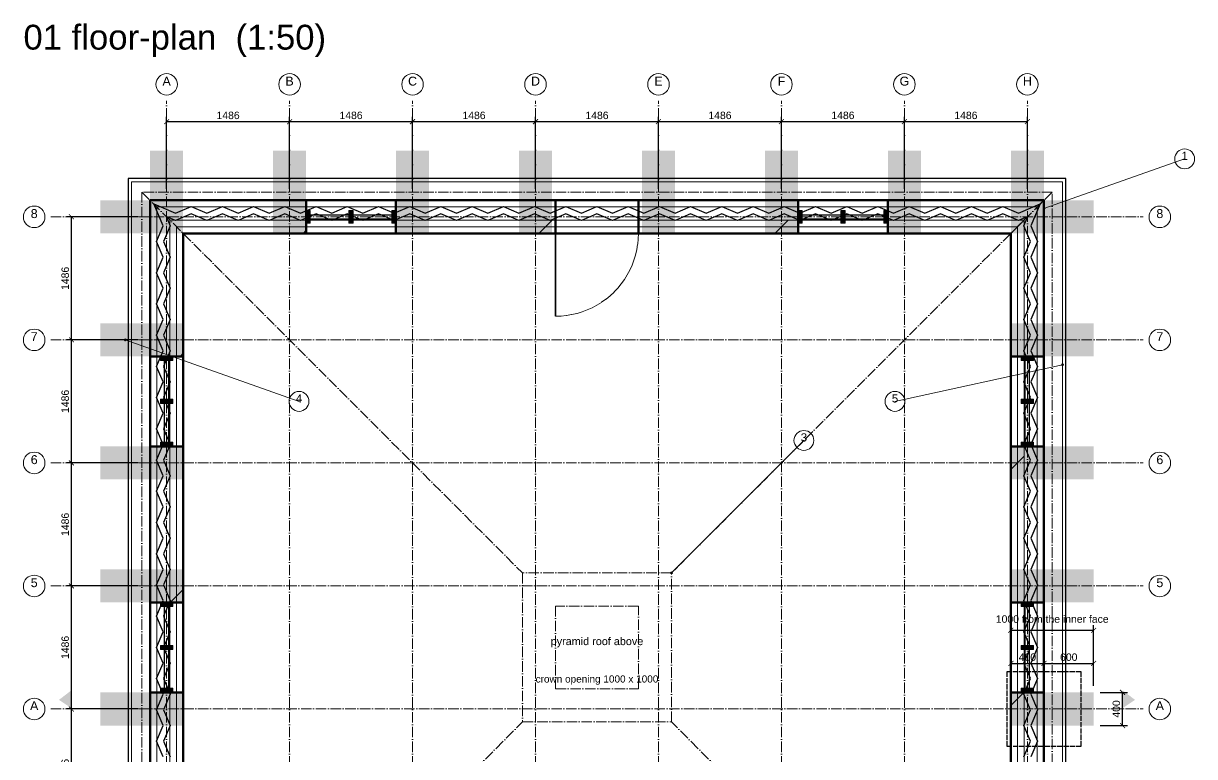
# Model space of a CAD drawing. Header units: millimetres. Extents: x 0 to 157867, y -2 to 14466.
# Drawn here: x 0 to 14150, y 5612 to 14466 of the extents above; entities that cross this region are included whole.
import ezdxf
from ezdxf.enums import TextEntityAlignment as Align

# ---------------------------------------------------------------- set-up
doc = ezdxf.new("R2010")
doc.units = ezdxf.units.MM
doc.linetypes.add('DASHDOT', pattern=[3.556, 2.54, -0.508, 0, -0.508])
doc.linetypes.add('DASHED', pattern=[1.524, 1.27, -0.254])
for name, color, linetype, lineweight in [('ANNOTATION', 4, 'CONTINUOUS', 18), ('BACKGROUND', 9, 'CONTINUOUS', 13), ('BUTTRESS-SOLID', 7, 'CONTINUOUS', 25), ('DIMS', 3, 'CONTINUOUS', 18), ('HATCH-PRINTED', 7, 'CONTINUOUS', 9), ('HIDDEN-AXIS', 8, 'DASHED', 18), ('LINES', 7, 'CONTINUOUS', 25), ('OUTLINE-CUT', 7, 'CONTINUOUS', 50), ('OUTLINE-FINE', 7, 'CONTINUOUS', 25), ('PRINTED-BEAD', 7, 'CONTINUOUS', 25), ('SHEET-LABELS', 2, 'Continuous', 25), ('TEXT', 7, 'CONTINUOUS', 18)]:
    doc.layers.add(name, color=color, linetype=linetype, lineweight=lineweight)
doc.styles.get("Standard").update_dxf_attribs({"font": 'arial.ttf'})
doc.dimstyles.new('PYR-1-50', dxfattribs={"dimscale": 50, "dimtxt": 1.8, "dimasz": 1.2, "dimexe": 1.2, "dimexo": 0.8, "dimgap": 0.6, "dimtad": 1, "dimdec": 0, "dimtxsty": 'Standard', "dimblk": 'ARCHTICK', "dimcen": 2.5, "dimclrd": 3, "dimclre": 3, "dimclrt": 7, "dimazin": 3, "dimtfac": 1, "dimtmove": 0, "dimatfit": 3})
pattern_1 = [(45, (0, 0), (-1425.35, 1425.35), [])]

# ---------------------------------------------------------------- blocks, each defined once
blk = doc.blocks.new('_ARCHTICK')
at = {"color": 0, "linetype": 'BYBLOCK', "const_width": 0.15}
blk.add_lwpolyline([(-0.5, -0.5), (0.5, 0.5)], dxfattribs=at)

msp = doc.modelspace()

# ---------------------------------------------------------------- hatches: boundary and pattern name
at = {"layer": 'ANNOTATION', "ltscale": 50}
h = msp.add_hatch(color=7, dxfattribs=at)
h.dxf.hatch_style = 1
edge = h.paths.add_edge_path()
edge.add_arc((12330, 12230), 17.5, 0, 360)
h = msp.add_hatch(color=7, dxfattribs=at)
h.dxf.hatch_style = 1
edge = h.paths.add_edge_path()
edge.add_arc((1230, 10644.3), 17.5, 0, 360)
h = msp.add_hatch(color=7, dxfattribs=at)
h.dxf.hatch_style = 1
edge = h.paths.add_edge_path()
edge.add_arc((12555, 10344.3), 17.5, 0, 360)
h = msp.add_hatch(color=7, dxfattribs=at)
h.dxf.hatch_style = 1
edge = h.paths.add_edge_path()
edge.add_arc((7830, 7830), 17.5, 0, 360)
h = msp.add_hatch(color=7, dxfattribs=at)
h.dxf.hatch_style = 1
h.paths.add_polyline_path([(580, 6197.1), (580, 6412.1), (430, 6297.1)])
h = msp.add_hatch(color=7, dxfattribs=at)
h.dxf.hatch_style = 1
h.paths.add_polyline_path([(13280, 6197.1), (13280, 6412.1), (13430, 6297.1)])
at = {"layer": 'BUTTRESS-SOLID', "ltscale": 50}
h = msp.add_hatch(color=7, dxfattribs=at)
h.dxf.hatch_style = 1
h.paths.add_polyline_path([(1530, 11930), (1530, 12930), (1930, 12930), (1930, 11930)])
h = msp.add_hatch(color=7, dxfattribs=at)
h.dxf.hatch_style = 1
h.paths.add_polyline_path([(3415.7, 12930), (3415.7, 12335), (3415.7, 12335), (3415.7, 11930), (3015.7, 11930), (3015.7, 12930)])
h = msp.add_hatch(color=7, dxfattribs=at)
h.dxf.hatch_style = 1
h.paths.add_polyline_path([(4901.4, 12930), (4901.4, 11930), (4501.4, 11930), (4501.4, 12335), (4501.4, 12930)])
h = msp.add_hatch(color=7, dxfattribs=at)
h.dxf.hatch_style = 1
h.paths.add_polyline_path([(5987.1, 11930), (5987.1, 12930), (6387.1, 12930), (6387.1, 11930)])
h = msp.add_hatch(color=7, dxfattribs=at)
h.dxf.hatch_style = 1
h.paths.add_polyline_path([(7472.9, 11930), (7472.9, 12930), (7872.9, 12930), (7872.9, 11930)])
h = msp.add_hatch(color=7, dxfattribs=at)
h.dxf.hatch_style = 1
h.paths.add_polyline_path([(9358.6, 12335), (9358.6, 11930), (8958.6, 11930), (8958.6, 12930), (9358.6, 12930)])
h = msp.add_hatch(color=7, dxfattribs=at)
h.dxf.hatch_style = 1
h.paths.add_polyline_path([(10844.3, 11930), (10444.3, 11930), (10444.3, 12335), (10444.3, 12930), (10844.3, 12930)])
h = msp.add_hatch(color=7, dxfattribs=at)
h.dxf.hatch_style = 1
h.paths.add_polyline_path([(11930, 11930), (11930, 12930), (12330, 12930), (12330, 11930)])
h = msp.add_hatch(color=7, dxfattribs=at)
h.dxf.hatch_style = 1
h.paths.add_polyline_path([(930, 11930), (930, 12330), (1930, 12330), (1930, 11930)])
h = msp.add_hatch(color=7, dxfattribs=at)
h.dxf.hatch_style = 1
h.paths.add_polyline_path([(11930, 11930), (11930, 12330), (12930, 12330), (12930, 11930)])
h = msp.add_hatch(color=7, dxfattribs=at)
h.dxf.hatch_style = 1
h.paths.add_polyline_path([(3415.7, 12055), (3415.7, 12205), (3465.7, 12205), (3465.7, 12055)])
h = msp.add_hatch(color=7, dxfattribs=at)
h.dxf.hatch_style = 1
h.paths.add_polyline_path([(3933.6, 12055), (3933.6, 12205), (3983.6, 12205), (3983.6, 12055)])
h = msp.add_hatch(color=7, dxfattribs=at)
h.dxf.hatch_style = 1
h.paths.add_polyline_path([(4451.4, 12055), (4451.4, 12205), (4501.4, 12205), (4501.4, 12055)])
h = msp.add_hatch(color=7, dxfattribs=at)
h.dxf.hatch_style = 1
h.paths.add_polyline_path([(9408.6, 12205), (9408.6, 12055), (9358.6, 12055), (9358.6, 12205)])
h = msp.add_hatch(color=7, dxfattribs=at)
h.dxf.hatch_style = 1
h.paths.add_polyline_path([(9926.4, 12205), (9926.4, 12055), (9876.4, 12055), (9876.4, 12205)])
h = msp.add_hatch(color=7, dxfattribs=at)
h.dxf.hatch_style = 1
h.paths.add_polyline_path([(10444.3, 12205), (10444.3, 12055), (10394.3, 12055), (10394.3, 12205)])
h = msp.add_hatch(color=7, dxfattribs=at)
h.dxf.hatch_style = 1
h.paths.add_polyline_path([(1525, 10444.3), (930, 10444.3), (930, 10844.3), (1930, 10844.3), (1930, 10444.3)])
h = msp.add_hatch(color=7, dxfattribs=at)
h.dxf.hatch_style = 1
h.paths.add_polyline_path([(12335, 10444.3), (11930, 10444.3), (11930, 10844.3), (12930, 10844.3), (12930, 10444.3)])
h = msp.add_hatch(color=7, dxfattribs=at)
h.dxf.hatch_style = 1
h.paths.add_polyline_path([(1805, 10394.3), (1805, 10444.3), (1655, 10444.3), (1655, 10394.3)])
h = msp.add_hatch(color=7, dxfattribs=at)
h.dxf.hatch_style = 1
h.paths.add_polyline_path([(12205, 10394.3), (12055, 10394.3), (12055, 10444.3), (12205, 10444.3)])
h = msp.add_hatch(color=7, dxfattribs=at)
h.dxf.hatch_style = 1
h.paths.add_polyline_path([(1805, 9876.4), (1805, 9926.4), (1655, 9926.4), (1655, 9876.4)])
h = msp.add_hatch(color=7, dxfattribs=at)
h.dxf.hatch_style = 1
h.paths.add_polyline_path([(12205, 9876.4), (12055, 9876.4), (12055, 9926.4), (12205, 9926.4)])
h = msp.add_hatch(color=7, dxfattribs=at)
h.dxf.hatch_style = 1
h.paths.add_polyline_path([(930, 8958.6), (930, 9358.6), (1525, 9358.6), (1930, 9358.6), (1930, 8958.6)])
h = msp.add_hatch(color=7, dxfattribs=at)
h.dxf.hatch_style = 1
h.paths.add_polyline_path([(1805, 9358.6), (1805, 9408.6), (1655, 9408.6), (1655, 9358.6)])
h = msp.add_hatch(color=7, dxfattribs=at)
h.dxf.hatch_style = 1
h.paths.add_polyline_path([(12930, 8958.6), (11930, 8958.6), (11930, 9358.6), (12335, 9358.6), (12930, 9358.6)])
h = msp.add_hatch(color=7, dxfattribs=at)
h.dxf.hatch_style = 1
h.paths.add_polyline_path([(12205, 9358.6), (12055, 9358.6), (12055, 9408.6), (12205, 9408.6)])
h = msp.add_hatch(color=7, dxfattribs=at)
h.dxf.hatch_style = 1
h.paths.add_polyline_path([(1525, 7472.9), (930, 7472.9), (930, 7872.9), (1930, 7872.9), (1930, 7472.9)])
h = msp.add_hatch(color=7, dxfattribs=at)
h.dxf.hatch_style = 1
h.paths.add_polyline_path([(12930, 7472.9), (12335, 7472.9), (11930, 7472.9), (11930, 7872.9), (12930, 7872.9)])
h = msp.add_hatch(color=7, dxfattribs=at)
h.dxf.hatch_style = 1
h.paths.add_polyline_path([(1655, 7422.9), (1655, 7472.9), (1805, 7472.9), (1805, 7422.9)])
h = msp.add_hatch(color=7, dxfattribs=at)
h.dxf.hatch_style = 1
h.paths.add_polyline_path([(12055, 7422.9), (12055, 7472.9), (12205, 7472.9), (12205, 7422.9)])
h = msp.add_hatch(color=7, dxfattribs=at)
h.dxf.hatch_style = 1
h.paths.add_polyline_path([(1655, 6905), (1655, 6955), (1805, 6955), (1805, 6905)])
h = msp.add_hatch(color=7, dxfattribs=at)
h.dxf.hatch_style = 1
h.paths.add_polyline_path([(12055, 6905), (12055, 6955), (12205, 6955), (12205, 6905)])
h = msp.add_hatch(color=7, dxfattribs=at)
h.dxf.hatch_style = 1
h.paths.add_polyline_path([(930, 5987.1), (930, 6387.1), (1525, 6387.1), (1930, 6387.1), (1930, 5987.1)])
h = msp.add_hatch(color=7, dxfattribs=at)
h.dxf.hatch_style = 1
h.paths.add_polyline_path([(1655, 6387.1), (1655, 6437.1), (1805, 6437.1), (1805, 6387.1)])
h = msp.add_hatch(color=7, dxfattribs=at)
h.dxf.hatch_style = 1
h.paths.add_polyline_path([(12930, 5987.1), (11930, 5987.1), (11930, 6387.1), (12335, 6387.1), (12930, 6387.1)])
h = msp.add_hatch(color=7, dxfattribs=at)
h.dxf.hatch_style = 1
h.paths.add_polyline_path([(12055, 6387.1), (12055, 6437.1), (12205, 6437.1), (12205, 6387.1)])
at = {"layer": 'HATCH-PRINTED', "ltscale": 50}
h = msp.add_hatch(dxfattribs=at)
h.set_pattern_fill('ANSI31', scale=25.19685)
h.set_pattern_definition(pattern_1)
h.paths.add_polyline_path([(2396.2, 12250), (2035.3, 12250), (2027.1, 12253.5), (2019, 12250), (1658.1, 12250), (1574.5, 12285.5), (1610, 12201.9), (1610, 11841), (1606.5, 11832.9), (1610, 11824.7), (1610, 11463.8), (1606.5, 11455.7), (1610, 11447.6), (1610, 11086.7), (1606.5, 11078.6), (1610, 11070.4), (1610, 10709.6), (1606.5, 10701.4), (1610, 10693.3), (1610, 10444.3), (1530, 10444.3), (1530, 12330), (3415.7, 12330), (3415.7, 12250), (3166.7, 12250), (3158.6, 12253.5), (3150.4, 12250), (2789.6, 12250), (2781.4, 12253.5), (2773.3, 12250), (2412.4, 12250), (2404.3, 12253.5)])
h = msp.add_hatch(dxfattribs=at)
h.set_pattern_fill('ANSI31', scale=25.19685)
h.set_pattern_definition(pattern_1)
h.paths.add_polyline_path([(5421.4, 12253.5), (5413.3, 12250), (5052.4, 12250), (5044.3, 12253.5), (5036.2, 12250), (4675.3, 12250), (4667.1, 12253.5), (4659, 12250), (4501.4, 12250), (4501.4, 12330), (6430, 12330), (6430, 12250), (6183.8, 12250), (6175.7, 12253.5), (6167.6, 12250), (5806.7, 12250), (5798.6, 12253.5), (5790.4, 12250), (5429.6, 12250)])
h = msp.add_hatch(dxfattribs=at)
h.set_pattern_fill('ANSI31', scale=25.19685)
h.set_pattern_definition(pattern_1)
h.paths.add_polyline_path([(8446.7, 12250), (8438.6, 12253.5), (8430.4, 12250), (8069.6, 12250), (8061.4, 12253.5), (8053.3, 12250), (7692.4, 12250), (7684.3, 12253.5), (7676.2, 12250), (7430, 12250), (7430, 12330), (9358.6, 12330), (9358.6, 12250), (9201, 12250), (9192.9, 12253.5), (9184.7, 12250), (8823.8, 12250), (8815.7, 12253.5), (8807.6, 12250)])
h = msp.add_hatch(dxfattribs=at)
h.set_pattern_fill('ANSI31', scale=25.19685)
h.set_pattern_definition(pattern_1)
h.paths.add_polyline_path([(12250, 11070.4), (12253.5, 11078.6), (12250, 11086.7), (12250, 11447.6), (12253.5, 11455.7), (12250, 11463.8), (12250, 11824.7), (12253.5, 11832.9), (12250, 11841), (12250, 12201.9), (12285.5, 12285.5), (12201.9, 12250), (11841, 12250), (11832.9, 12253.5), (11824.7, 12250), (11463.8, 12250), (11455.7, 12253.5), (11447.6, 12250), (11086.7, 12250), (11078.6, 12253.5), (11070.4, 12250), (10709.6, 12250), (10701.4, 12253.5), (10693.3, 12250), (10444.3, 12250), (10444.3, 12330), (12330, 12330), (12330, 10444.3), (12250, 10444.3), (12250, 10693.3), (12253.5, 10701.4), (12250, 10709.6)])
h = msp.add_hatch(dxfattribs=at)
h.set_pattern_fill('ANSI31', scale=25.19685)
h.set_pattern_definition(pattern_1)
h.paths.add_polyline_path([(1770, 10504.7), (1773.5, 10512.9), (1770, 10521), (1770, 10881.9), (1773.5, 10890), (1770, 10898.1), (1770, 11259), (1773.5, 11267.1), (1770, 11275.3), (1770, 11636.2), (1773.5, 11644.3), (1770, 11652.4), (1770, 12013.3), (1773.5, 12021.4), (1770, 12029.6), (1770, 12090), (1830.4, 12090), (1838.6, 12086.5), (1846.7, 12090), (2207.6, 12090), (2215.7, 12086.5), (2223.8, 12090), (2584.7, 12090), (2592.9, 12086.5), (2601, 12090), (2961.9, 12090), (2970, 12086.5), (2978.1, 12090), (3339, 12090), (3347.1, 12086.5), (3355.3, 12090), (3415.7, 12090), (3415.7, 11930), (1930, 11930), (1930, 10444.3), (1770, 10444.3)])
h = msp.add_hatch(dxfattribs=at)
h.set_pattern_fill('ANSI31', scale=25.19685)
h.set_pattern_definition(pattern_1)
h.paths.add_polyline_path([(5241, 12090), (5601.9, 12090), (5610, 12086.5), (5618.1, 12090), (5979, 12090), (5987.1, 12086.5), (5995.3, 12090), (6356.2, 12090), (6364.3, 12086.5), (6372.4, 12090), (6430, 12090), (6430, 11930), (4501.4, 11930), (4501.4, 12090), (4847.6, 12090), (4855.7, 12086.5), (4863.8, 12090), (5224.7, 12090), (5232.9, 12086.5)])
h = msp.add_hatch(dxfattribs=at)
h.set_pattern_fill('ANSI31', scale=25.19685)
h.set_pattern_definition(pattern_1)
h.paths.add_polyline_path([(7872.9, 12086.5), (7881, 12090), (8241.9, 12090), (8250, 12086.5), (8258.1, 12090), (8619, 12090), (8627.1, 12086.5), (8635.3, 12090), (8996.2, 12090), (9004.3, 12086.5), (9012.4, 12090), (9358.6, 12090), (9358.6, 11930), (7430, 11930), (7430, 12090), (7487.6, 12090), (7495.7, 12086.5), (7503.8, 12090), (7864.7, 12090)])
h = msp.add_hatch(dxfattribs=at)
h.set_pattern_fill('ANSI31', scale=25.19685)
h.set_pattern_definition(pattern_1)
h.paths.add_polyline_path([(12090, 10521), (12086.5, 10512.9), (12090, 10504.7), (12090, 10444.3), (11930, 10444.3), (11930, 11930), (10444.3, 11930), (10444.3, 12090), (10504.7, 12090), (10512.9, 12086.5), (10521, 12090), (10881.9, 12090), (10890, 12086.5), (10898.1, 12090), (11259, 12090), (11267.1, 12086.5), (11275.3, 12090), (11636.2, 12090), (11644.3, 12086.5), (11652.4, 12090), (12013.3, 12090), (12021.4, 12086.5), (12029.6, 12090), (12090, 12090), (12090, 12029.6), (12086.5, 12021.4), (12090, 12013.3), (12090, 11652.4), (12086.5, 11644.3), (12090, 11636.2), (12090, 11275.3), (12086.5, 11267.1), (12090, 11259), (12090, 10898.1), (12086.5, 10890), (12090, 10881.9)])
h = msp.add_hatch(dxfattribs=at)
h.set_pattern_fill('ANSI31', scale=25.19685)
h.set_pattern_definition(pattern_1)
h.paths.add_polyline_path([(1610, 9201), (1606.5, 9192.9), (1610, 9184.7), (1610, 8823.8), (1606.5, 8815.7), (1610, 8807.6), (1610, 8446.7), (1606.5, 8438.6), (1610, 8430.4), (1610, 8069.6), (1606.5, 8061.4), (1610, 8053.3), (1610, 7692.4), (1606.5, 7684.3), (1610, 7676.2), (1610, 7472.9), (1530, 7472.9), (1530, 9358.6), (1610, 9358.6)])
h = msp.add_hatch(dxfattribs=at)
h.set_pattern_fill('ANSI31', scale=25.19685)
h.set_pattern_definition(pattern_1)
h.paths.add_polyline_path([(1773.5, 7495.7), (1770, 7503.8), (1770, 7864.7), (1773.5, 7872.9), (1770, 7881), (1770, 8241.9), (1773.5, 8250), (1770, 8258.1), (1770, 8619), (1773.5, 8627.1), (1770, 8635.3), (1770, 8996.2), (1773.5, 9004.3), (1770, 9012.4), (1770, 9358.6), (1930, 9358.6), (1930, 7472.9), (1770, 7472.9), (1770, 7487.6)])
h = msp.add_hatch(dxfattribs=at)
h.set_pattern_fill('ANSI31', scale=25.19685)
h.set_pattern_definition(pattern_1)
h.paths.add_polyline_path([(12090, 8635.3), (12086.5, 8627.1), (12090, 8619), (12090, 8258.1), (12086.5, 8250), (12090, 8241.9), (12090, 7881), (12086.5, 7872.9), (12090, 7864.7), (12090, 7503.8), (12086.5, 7495.7), (12090, 7487.6), (12090, 7472.9), (11930, 7472.9), (11930, 9358.6), (12090, 9358.6), (12090, 9012.4), (12086.5, 9004.3), (12090, 8996.2)])
h = msp.add_hatch(dxfattribs=at)
h.set_pattern_fill('ANSI31', scale=25.19685)
h.set_pattern_definition(pattern_1)
h.paths.add_polyline_path([(12253.5, 8061.4), (12250, 8069.6), (12250, 8430.4), (12253.5, 8438.6), (12250, 8446.7), (12250, 8807.6), (12253.5, 8815.7), (12250, 8823.8), (12250, 9184.7), (12253.5, 9192.9), (12250, 9201), (12250, 9358.6), (12330, 9358.6), (12330, 7472.9), (12250, 7472.9), (12250, 7676.2), (12253.5, 7684.3), (12250, 7692.4), (12250, 8053.3)])
h = msp.add_hatch(dxfattribs=at)
h.set_pattern_fill('ANSI31', scale=25.19685)
h.set_pattern_definition(pattern_1)
h.paths.add_polyline_path([(1606.5, 6175.7), (1610, 6167.6), (1610, 5806.7), (1606.5, 5798.6), (1610, 5790.4), (1610, 5429.6), (1606.5, 5421.4), (1610, 5413.3), (1610, 5052.4), (1606.5, 5044.3), (1610, 5036.2), (1610, 4675.3), (1606.5, 4667.1), (1610, 4659), (1610, 4501.4), (1530, 4501.4), (1530, 6387.1), (1610, 6387.1), (1610, 6183.8)])
h = msp.add_hatch(dxfattribs=at)
h.set_pattern_fill('ANSI31', scale=25.19685)
h.set_pattern_definition(pattern_1)
h.paths.add_polyline_path([(1770, 4863.8), (1770, 5224.7), (1773.5, 5232.9), (1770, 5241), (1770, 5601.9), (1773.5, 5610), (1770, 5618.1), (1770, 5979), (1773.5, 5987.1), (1770, 5995.3), (1770, 6356.2), (1773.5, 6364.3), (1770, 6372.4), (1770, 6387.1), (1930, 6387.1), (1930, 4501.4), (1770, 4501.4), (1770, 4847.6), (1773.5, 4855.7)])
h = msp.add_hatch(dxfattribs=at)
h.set_pattern_fill('ANSI31', scale=25.19685)
h.set_pattern_definition(pattern_1)
h.paths.add_polyline_path([(12086.5, 5987.1), (12090, 5979), (12090, 5618.1), (12086.5, 5610), (12090, 5601.9), (12090, 5241), (12086.5, 5232.9), (12090, 5224.7), (12090, 4863.8), (12086.5, 4855.7), (12090, 4847.6), (12090, 4501.4), (11930, 4501.4), (11930, 6387.1), (12090, 6387.1), (12090, 6372.4), (12086.5, 6364.3), (12090, 6356.2), (12090, 5995.3)])
h = msp.add_hatch(dxfattribs=at)
h.set_pattern_fill('ANSI31', scale=25.19685)
h.set_pattern_definition(pattern_1)
h.paths.add_polyline_path([(12250, 5052.4), (12250, 5413.3), (12253.5, 5421.4), (12250, 5429.6), (12250, 5790.4), (12253.5, 5798.6), (12250, 5806.7), (12250, 6167.6), (12253.5, 6175.7), (12250, 6183.8), (12250, 6387.1), (12330, 6387.1), (12330, 4501.4), (12250, 4501.4), (12250, 4659), (12253.5, 4667.1), (12250, 4675.3), (12250, 5036.2), (12253.5, 5044.3)])

# ---------------------------------------------------------------- linework, layer by layer
at = {"layer": 'ANNOTATION', "lineweight": 20, "ltscale": 50}
for points in [[(14030, 12830), (12330, 12230)], [(3330, 9901.4), (1230, 10644.3)], [(10530, 9901.4), (12555, 10344.3)], [(9430, 9430), (7830, 7830)]]:
    msp.add_lwpolyline(points, dxfattribs=at)
at = {"layer": 'ANNOTATION', "lineweight": 18, "ltscale": 50}
for centre, radius in [((1730, 13730), 130), ((3215.7, 13730), 130), ((4701.4, 13730), 130), ((6187.1, 13730), 130), ((7672.9, 13730), 130), ((9158.6, 13730), 130), ((10644.3, 13730), 130), ((12130, 13730), 130), ((14030, 12830), 120), ((130, 12130), 130), ((13730, 12130), 130), ((130, 10644.3), 130), ((13730, 10644.3), 130), ((3330, 9901.4), 120), ((10530, 9901.4), 120), ((9430, 9430), 120), ((130, 9158.6), 130), ((13730, 9158.6), 130), ((130, 7672.9), 130), ((13730, 7672.9), 130), ((130, 6187.1), 130), ((13730, 6187.1), 130)]:
    msp.add_circle(centre, radius, dxfattribs=at)
at = {"layer": 'BACKGROUND', "lineweight": 25, "ltscale": 50}
msp.add_lwpolyline([(1267.5, 1267.5), (12592.5, 1267.5), (12592.5, 12592.5), (1267.5, 12592.5), (1267.5, 1267.5)], dxfattribs=at)
at = {"layer": 'HIDDEN-AXIS', "linetype": 'DASHDOT', "lineweight": 13, "ltscale": 50}
for points in [[(1730, 330), (1730, 13530)], [(3215.7, 330), (3215.7, 13530)], [(4701.4, 330), (4701.4, 13530)], [(6187.1, 330), (6187.1, 13530)], [(7672.9, 330), (7672.9, 13530)], [(9158.6, 330), (9158.6, 13530)], [(10644.3, 330), (10644.3, 13530)], [(12130, 330), (12130, 13530)], [(330, 12130), (13530, 12130)], [(330, 10644.3), (13530, 10644.3)], [(330, 9158.6), (13530, 9158.6)], [(330, 7672.9), (13530, 7672.9)], [(330, 6187.1), (13530, 6187.1)]]:
    msp.add_lwpolyline(points, dxfattribs=at)
at = {"layer": 'HIDDEN-AXIS', "linetype": 'DASHDOT', "lineweight": 20, "ltscale": 50}
for points in [[(1430, 1430), (12430, 1430), (12430, 12430), (1430, 12430), (1430, 1430)], [(1430, 12430), (6030, 7830)], [(12430, 12430), (7830, 7830)], [(6030, 6030), (7830, 6030), (7830, 7830), (6030, 7830), (6030, 6030)], [(6430, 6430), (7430, 6430), (7430, 7430), (6430, 7430), (6430, 6430)], [(1430, 1430), (6030, 6030)], [(12430, 1430), (7830, 6030)]]:
    msp.add_lwpolyline(points, dxfattribs=at)
at = {"layer": 'HIDDEN-AXIS', "linetype": 'DASHED', "lineweight": 15, "ltscale": 50}
msp.add_lwpolyline([(6430, 10930), (6495.4, 10932.1), (6560.5, 10938.6), (6625.1, 10949.2), (6688.8, 10964.1), (6751.4, 10983.1), (6812.7, 11006.1), (6872.3, 11033.1), (6930, 11064), (6985.6, 11098.5), (7038.8, 11136.6), (7089.3, 11178.2), (7137.1, 11222.9), (7181.8, 11270.7), (7223.4, 11321.2), (7261.5, 11374.4), (7296, 11430), (7326.9, 11487.7), (7353.9, 11547.3), (7376.9, 11608.6), (7395.9, 11671.2), (7410.8, 11734.9), (7421.4, 11799.5), (7427.9, 11864.6), (7430, 11930)], dxfattribs=at)
at = {"layer": 'HIDDEN-AXIS', "linetype": 'DASHED', "lineweight": 25, "ltscale": 50}
msp.add_lwpolyline([(11880, 5737.1), (12780, 5737.1), (12780, 6637.1), (11880, 6637.1), (11880, 5737.1)], dxfattribs=at)
at = {"layer": 'HIDDEN-AXIS', "linetype": 'DASHDOT', "lineweight": 50, "ltscale": 50}
for points in [[(580, 6187.1), (580, 6187.1)], [(13280, 6187.1), (13280, 6187.1)]]:
    msp.add_lwpolyline(points, dxfattribs=at)
at = {"layer": 'LINES', "lineweight": 9, "ltscale": 50}
msp.add_lwpolyline([(1305, 1305), (12555, 1305), (12555, 12555), (1305, 12555), (1305, 1305)], dxfattribs=at)
at = {"layer": 'LINES', "lineweight": 50, "ltscale": 50}
for points in [[(3415.7, 11930), (3415.7, 12330)], [(4501.4, 11930), (4501.4, 12330)], [(6430, 11930), (6430, 12330)], [(7430, 11930), (7430, 12330)], [(9358.6, 11930), (9358.6, 12330)], [(10444.3, 11930), (10444.3, 12330)], [(1930, 10444.3), (1530, 10444.3)], [(11930, 10444.3), (12330, 10444.3)], [(1930, 9358.6), (1530, 9358.6)], [(11930, 9358.6), (12330, 9358.6)], [(1930, 7472.9), (1530, 7472.9)], [(11930, 7472.9), (12330, 7472.9)], [(1930, 6387.1), (1530, 6387.1)], [(11930, 6387.1), (12330, 6387.1)]]:
    msp.add_lwpolyline(points, dxfattribs=at)
at = {"layer": 'LINES', "lineweight": 25, "ltscale": 50}
for points in [[(3415.7, 12155), (4501.4, 12155)], [(3415.7, 12105), (4501.4, 12105)], [(9358.6, 12155), (10444.3, 12155)], [(9358.6, 12105), (10444.3, 12105)], [(1705, 9358.6), (1705, 10444.3)], [(1755, 9358.6), (1755, 10444.3)], [(12105, 9358.6), (12105, 10444.3)], [(12155, 9358.6), (12155, 10444.3)], [(1705, 6387.1), (1705, 7472.9)], [(1755, 6387.1), (1755, 7472.9)], [(12105, 6387.1), (12105, 7472.9)], [(12155, 6387.1), (12155, 7472.9)]]:
    msp.add_lwpolyline(points, dxfattribs=at)
at = {"layer": 'LINES', "lineweight": 35, "ltscale": 50}
msp.add_lwpolyline([(6430, 11930), (6430, 10930)], dxfattribs=at)
at = {"layer": 'OUTLINE-CUT', "lineweight": 100, "ltscale": 50}
msp.add_lwpolyline([(1530, 1530), (12330, 1530), (12330, 12330), (1530, 12330)], close=True, dxfattribs=at)
at = {"layer": 'OUTLINE-CUT', "lineweight": 50, "ltscale": 50}
msp.add_lwpolyline([(1930, 1930), (11930, 1930), (11930, 11930), (1930, 11930)], close=True, dxfattribs=at)
at = {"layer": 'OUTLINE-FINE', "lineweight": 15, "ltscale": 50}
for points in [[(1610, 1610), (12250, 1610), (12250, 12250), (1610, 12250)], [(1770, 1770), (12090, 1770), (12090, 12090), (1770, 12090)]]:
    msp.add_lwpolyline(points, close=True, dxfattribs=at)
at = {"layer": 'OUTLINE-FINE', "lineweight": 20, "ltscale": 50}
for points in [[(3415.7, 12055), (3465.7, 12055), (3465.7, 12205), (3415.7, 12205)], [(3933.6, 12055), (3983.6, 12055), (3983.6, 12205), (3933.6, 12205)], [(4451.4, 12055), (4501.4, 12055), (4501.4, 12205), (4451.4, 12205)], [(9358.6, 12055), (9408.6, 12055), (9408.6, 12205), (9358.6, 12205)], [(9876.4, 12055), (9926.4, 12055), (9926.4, 12205), (9876.4, 12205)], [(10394.3, 12055), (10444.3, 12055), (10444.3, 12205), (10394.3, 12205)], [(1805, 10394.3), (1805, 10444.3), (1655, 10444.3), (1655, 10394.3)], [(12055, 10394.3), (12055, 10444.3), (12205, 10444.3), (12205, 10394.3)], [(1805, 9876.4), (1805, 9926.4), (1655, 9926.4), (1655, 9876.4)], [(12055, 9876.4), (12055, 9926.4), (12205, 9926.4), (12205, 9876.4)], [(1805, 9358.6), (1805, 9408.6), (1655, 9408.6), (1655, 9358.6)], [(12055, 9358.6), (12055, 9408.6), (12205, 9408.6), (12205, 9358.6)], [(1805, 7422.9), (1805, 7472.9), (1655, 7472.9), (1655, 7422.9)], [(12055, 7422.9), (12055, 7472.9), (12205, 7472.9), (12205, 7422.9)], [(1805, 6905), (1805, 6955), (1655, 6955), (1655, 6905)], [(12055, 6905), (12055, 6955), (12205, 6955), (12205, 6905)], [(1805, 6387.1), (1805, 6437.1), (1655, 6437.1), (1655, 6387.1)], [(12055, 6387.1), (12055, 6437.1), (12205, 6437.1), (12205, 6387.1)]]:
    msp.add_lwpolyline(points, close=True, dxfattribs=at)
at = {"layer": 'OUTLINE-FINE', "lineweight": 9, "ltscale": 50}
msp.add_lwpolyline([(1850, 1850), (12010, 1850), (12010, 12010), (1850, 12010)], close=True, dxfattribs=at)
at = {"layer": 'PRINTED-BEAD', "lineweight": 25, "ltscale": 50}
for points in [[(1686.5, 5610), (1606.5, 5798.6), (1686.5, 5987.1), (1606.5, 6175.7), (1686.5, 6364.3), (1606.5, 6552.9), (1686.5, 6741.4), (1606.5, 6930), (1686.5, 7118.6), (1606.5, 7307.1), (1686.5, 7495.7), (1606.5, 7684.3), (1686.5, 7872.9), (1606.5, 8061.4), (1686.5, 8250), (1606.5, 8438.6), (1686.5, 8627.1), (1606.5, 8815.7), (1686.5, 9004.3), (1606.5, 9192.9), (1686.5, 9381.4), (1606.5, 9570), (1686.5, 9758.6), (1606.5, 9947.1), (1686.5, 10135.7), (1606.5, 10324.3), (1686.5, 10512.9), (1606.5, 10701.4), (1686.5, 10890), (1606.5, 11078.6), (1686.5, 11267.1), (1606.5, 11455.7), (1686.5, 11644.3), (1606.5, 11832.9), (1686.5, 12021.4), (1574.5, 12285.5), (1838.6, 12173.5), (2027.1, 12253.5), (2215.7, 12173.5), (2404.3, 12253.5), (2592.9, 12173.5), (2781.4, 12253.5), (2970, 12173.5), (3158.6, 12253.5), (3347.1, 12173.5), (3535.7, 12253.5), (3724.3, 12173.5), (3912.9, 12253.5), (4101.4, 12173.5), (4290, 12253.5), (4478.6, 12173.5), (4667.1, 12253.5), (4855.7, 12173.5), (5044.3, 12253.5), (5232.9, 12173.5), (5421.4, 12253.5), (5610, 12173.5), (5798.6, 12253.5), (5987.1, 12173.5), (6175.7, 12253.5), (6364.3, 12173.5), (6552.9, 12253.5), (6741.4, 12173.5), (6930, 12253.5), (7118.6, 12173.5), (7307.1, 12253.5), (7495.7, 12173.5), (7684.3, 12253.5), (7872.9, 12173.5), (8061.4, 12253.5), (8250, 12173.5), (8438.6, 12253.5), (8627.1, 12173.5), (8815.7, 12253.5), (9004.3, 12173.5), (9192.9, 12253.5), (9381.4, 12173.5), (9570, 12253.5), (9758.6, 12173.5), (9947.1, 12253.5), (10135.7, 12173.5), (10324.3, 12253.5), (10512.9, 12173.5), (10701.4, 12253.5), (10890, 12173.5), (11078.6, 12253.5), (11267.1, 12173.5), (11455.7, 12253.5), (11644.3, 12173.5), (11832.9, 12253.5), (12021.4, 12173.5), (12285.5, 12285.5), (12173.5, 12021.4), (12253.5, 11832.9), (12173.5, 11644.3), (12253.5, 11455.7), (12173.5, 11267.1), (12253.5, 11078.6), (12173.5, 10890), (12253.5, 10701.4), (12173.5, 10512.9), (12253.5, 10324.3), (12173.5, 10135.7), (12253.5, 9947.1), (12173.5, 9758.6), (12253.5, 9570), (12173.5, 9381.4), (12253.5, 9192.9), (12173.5, 9004.3), (12253.5, 8815.7), (12173.5, 8627.1), (12253.5, 8438.6), (12173.5, 8250), (12253.5, 8061.4), (12173.5, 7872.9), (12253.5, 7684.3), (12173.5, 7495.7), (12253.5, 7307.1), (12173.5, 7118.6), (12253.5, 6930), (12173.5, 6741.4), (12253.5, 6552.9), (12173.5, 6364.3), (12253.5, 6175.7), (12173.5, 5987.1), (12253.5, 5798.6), (12173.5, 5610)], [(12086.5, 5610), (12166.5, 5798.6), (12086.5, 5987.1), (12166.5, 6175.7), (12086.5, 6364.3), (12166.5, 6552.9), (12086.5, 6741.4), (12166.5, 6930), (12086.5, 7118.6), (12166.5, 7307.1), (12086.5, 7495.7), (12166.5, 7684.3), (12086.5, 7872.9), (12166.5, 8061.4), (12086.5, 8250), (12166.5, 8438.6), (12086.5, 8627.1), (12166.5, 8815.7), (12086.5, 9004.3), (12166.5, 9192.9), (12086.5, 9381.4), (12166.5, 9570), (12086.5, 9758.6), (12166.5, 9947.1), (12086.5, 10135.7), (12166.5, 10324.3), (12086.5, 10512.9), (12166.5, 10701.4), (12086.5, 10890), (12166.5, 11078.6), (12086.5, 11267.1), (12166.5, 11455.7), (12086.5, 11644.3), (12166.5, 11832.9), (12086.5, 12021.4), (12134.5, 12134.5), (12021.4, 12086.5), (11832.9, 12166.5), (11644.3, 12086.5), (11455.7, 12166.5), (11267.1, 12086.5), (11078.6, 12166.5), (10890, 12086.5), (10701.4, 12166.5), (10512.9, 12086.5), (10324.3, 12166.5), (10135.7, 12086.5), (9947.1, 12166.5), (9758.6, 12086.5), (9570, 12166.5), (9381.4, 12086.5), (9192.9, 12166.5), (9004.3, 12086.5), (8815.7, 12166.5), (8627.1, 12086.5), (8438.6, 12166.5), (8250, 12086.5), (8061.4, 12166.5), (7872.9, 12086.5), (7684.3, 12166.5), (7495.7, 12086.5), (7307.1, 12166.5), (7118.6, 12086.5), (6930, 12166.5), (6741.4, 12086.5), (6552.9, 12166.5), (6364.3, 12086.5), (6175.7, 12166.5), (5987.1, 12086.5), (5798.6, 12166.5), (5610, 12086.5), (5421.4, 12166.5), (5232.9, 12086.5), (5044.3, 12166.5), (4855.7, 12086.5), (4667.1, 12166.5), (4478.6, 12086.5), (4290, 12166.5), (4101.4, 12086.5), (3912.9, 12166.5), (3724.3, 12086.5), (3535.7, 12166.5), (3347.1, 12086.5), (3158.6, 12166.5), (2970, 12086.5), (2781.4, 12166.5), (2592.9, 12086.5), (2404.3, 12166.5), (2215.7, 12086.5), (2027.1, 12166.5), (1838.6, 12086.5), (1725.5, 12134.5), (1773.5, 12021.4), (1693.5, 11832.9), (1773.5, 11644.3), (1693.5, 11455.7), (1773.5, 11267.1), (1693.5, 11078.6), (1773.5, 10890), (1693.5, 10701.4), (1773.5, 10512.9), (1693.5, 10324.3), (1773.5, 10135.7), (1693.5, 9947.1), (1773.5, 9758.6), (1693.5, 9570), (1773.5, 9381.4), (1693.5, 9192.9), (1773.5, 9004.3), (1693.5, 8815.7), (1773.5, 8627.1), (1693.5, 8438.6), (1773.5, 8250), (1693.5, 8061.4), (1773.5, 7872.9), (1693.5, 7684.3), (1773.5, 7495.7), (1693.5, 7307.1), (1773.5, 7118.6), (1693.5, 6930), (1773.5, 6741.4), (1693.5, 6552.9), (1773.5, 6364.3), (1693.5, 6175.7), (1773.5, 5987.1), (1693.5, 5798.6), (1773.5, 5610)]]:
    msp.add_lwpolyline(points, dxfattribs=at)

# ---------------------------------------------------------------- texts
at = {"layer": 'ANNOTATION', "ltscale": 50}
for s, height, p in [('A', 107.6, (1730, 13683.2)), ('B', 107.6, (3215.7, 13683.2)), ('C', 107.6, (4701.4, 13683.2)), ('D', 107.6, (6187.1, 13683.2)), ('E', 107.6, (7672.9, 13683.2)), ('F', 107.6, (9158.6, 13683.2)), ('G', 107.6, (10644.3, 13683.2)), ('H', 107.6, (12130, 13683.2)), ('1', 99.4, (14030, 12786.8)), ('8', 107.6, (130, 12083.2)), ('8', 107.6, (13730, 12083.2)), ('7', 107.6, (130, 10597.5)), ('7', 107.6, (13730, 10597.5)), ('4', 99.4, (3330, 9858.2)), ('5', 99.4, (10530, 9858.2)), ('3', 99.4, (9430, 9386.8)), ('6', 107.6, (130, 9111.8)), ('6', 107.6, (13730, 9111.8)), ('5', 107.6, (130, 7626.1)), ('5', 107.6, (13730, 7626.1)), ('A', 107.6, (130, 6140.3)), ('A', 107.6, (13730, 6140.3))]:
    msp.add_text(s, height=height, dxfattribs=at).set_placement(p, align=Align.BOTTOM_CENTER)
at = {"layer": 'SHEET-LABELS'}
msp.add_text('01 floor-plan  (1:50)', height=300, dxfattribs=at).set_placement((0, 14060), align=Align.BOTTOM_LEFT)
at = {"layer": 'TEXT', "ltscale": 50}
for s, height, p in [('pyramid roof above', 93.6, (6930, 6930)), ('crown opening 1000 x 1000', 86.4, (6930, 6480))]:
    msp.add_text(s, height=height, dxfattribs=at).set_placement(p, align=Align.BOTTOM_CENTER)

# ---------------------------------------------------------------- dimensions: what is measured, and where the dimension line sits
at = {"layer": 'DIMS'}
for base, p1, p2 in [((1730, 13280), (1730, 12430), (3215.7, 12430)), ((3215.7, 13280), (3215.7, 12430), (4701.4, 12430)), ((4701.4, 13280), (4701.4, 12430), (6187.1, 12430)), ((6187.1, 13280), (6187.1, 12430), (7672.9, 12430)), ((7672.9, 13280), (7672.9, 12430), (9158.6, 12430)), ((9158.6, 13280), (9158.6, 12430), (10644.3, 12430)), ((10644.3, 13280), (10644.3, 12430), (12130, 12430)), ((11930, 6737.1), (11930, 6427.1), (12330, 6427.1)), ((12330, 6737.1), (12330, 6427.1), (12930, 6427.1))]:
    msp.add_linear_dim(base=base, p1=p1, p2=p2, dimstyle='PYR-1-50', dxfattribs=at).render()
for base, p1, p2 in [((580, 10644.3), (1430, 10644.3), (1430, 12130)), ((580, 9158.6), (1430, 9158.6), (1430, 10644.3)), ((580, 7672.9), (1430, 7672.9), (1430, 9158.6)), ((580, 6187.1), (1430, 6187.1), (1430, 7672.9)), ((13280, 5987.1), (12970, 5987.1), (12970, 6387.1)), ((580, 4701.4), (1430, 4701.4), (1430, 6187.1))]:
    msp.add_linear_dim(base=base, p1=p1, p2=p2, angle=90, dimstyle='PYR-1-50', dxfattribs=at).render()
msp.add_linear_dim(base=(11930, 7137.1), p1=(11930, 6737.1), p2=(12930, 6737.1), text='<> from the inner face', dimstyle='PYR-1-50', dxfattribs=at).render()

doc.saveas('drawing.dxf')
